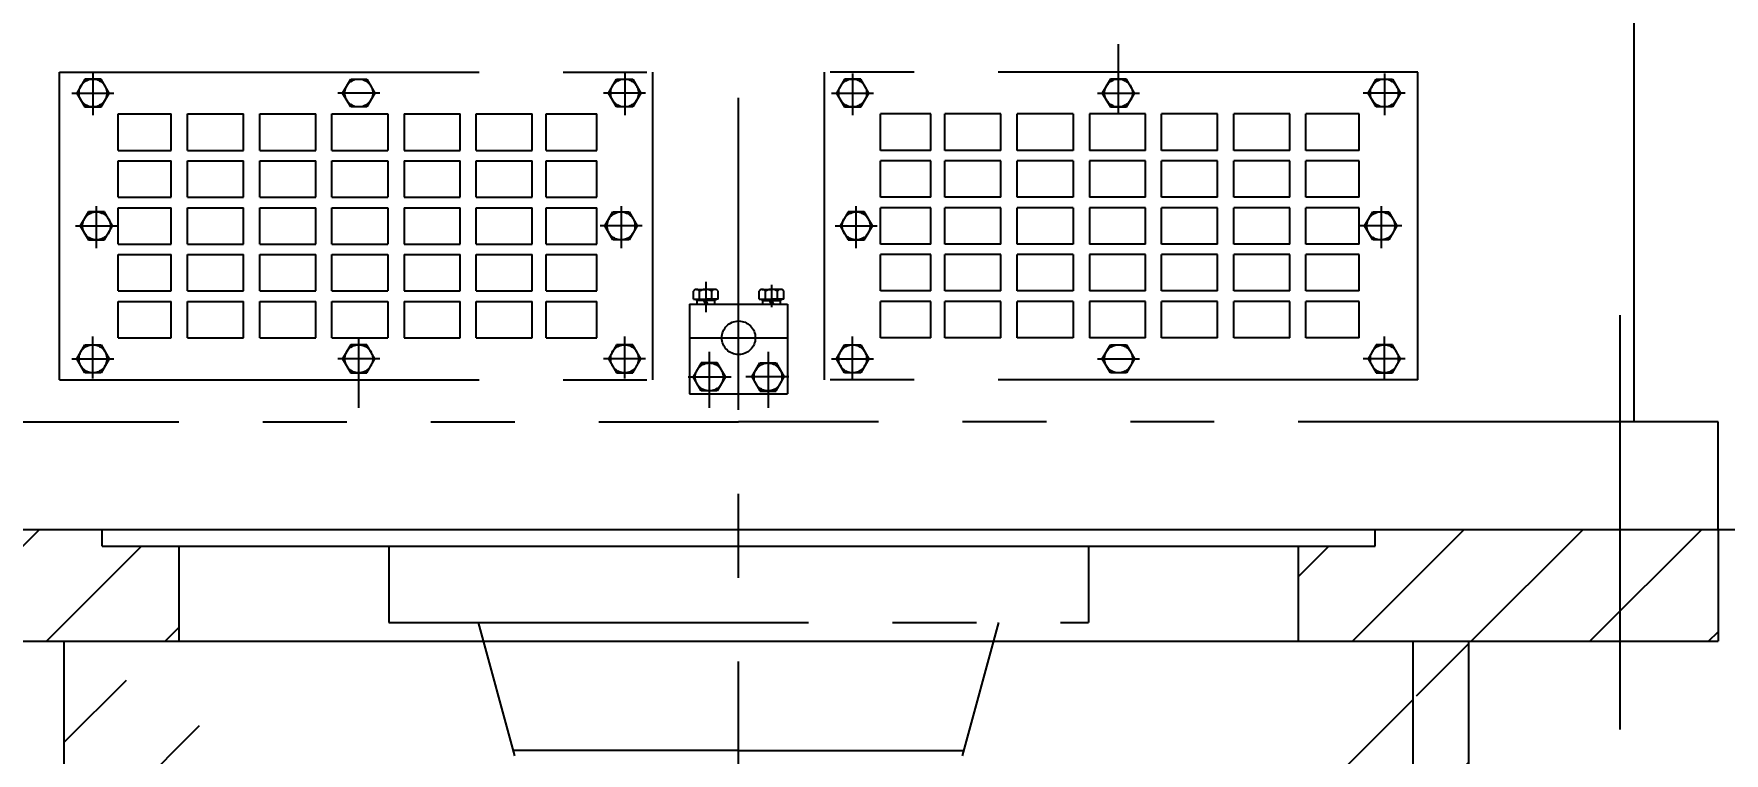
# Model space of a CAD drawing. Header units: millimetres. Extents: x -196 to 4844, y -195 to 3369.
# Drawn here: x 737 to 1341, y 1314 to 1571 of the extents above; entities that cross this region are included whole.
import ezdxf

# ---------------------------------------------------------------- set-up
doc = ezdxf.new("R2010")
doc.units = ezdxf.units.MM
doc.header["$LTSCALE"] = 120
doc.linetypes.add('G', pattern=[2, 1.25, -0.25, 0.25, -0.25])
doc.linetypes.add('K', pattern=[2.5, 1.25, -0.25, 0.25, -0.25, 0.25, -0.25])
for name, color, linetype in [('01', 7, 'Continuous'), ('02', 1, 'Continuous'), ('05', 4, 'G'), ('07', 6, 'K'), ('08', 1, 'Continuous')]:
    doc.layers.add(name, color=color, linetype=linetype)
doc.styles.get("Standard").update_dxf_attribs({"font": 'isocp', "width": 0.707, "bigfont": 'intecad.shx'})
doc.dimstyles.new('INTE', dxfattribs={"dimscale": 12, "dimtxt": 3.5, "dimasz": 3, "dimexe": 3, "dimexo": 0, "dimgap": 1, "dimtad": 1, "dimdec": 3, "dimdsep": 46, "dimtxsty": 'Standard', "dimcen": 0, "dimclrd": 1, "dimclre": 1, "dimclrt": 3, "dimadec": 0, "dimazin": 0, "dimtfac": 1, "dimtdec": 3, "dimtmove": 0, "dimatfit": 0, "dimfxl": 0, "dimarcsym": 0})

# ---------------------------------------------------------------- blocks, each defined once
blk = doc.blocks.new('*D91')
at = {"layer": '08', "color": 1, "lineweight": -2}
for p, q in [((1338.96, 1393.74), (1524.92, 1393.74)), ((1488.92, 1049.74), (1488.92, 1357.74)), ((1306.04, 1013.74), (1524.92, 1013.74))]:
    blk.add_line(p, q, dxfattribs=at)
at = {"layer": '08', "color": 1}
for points in [[(1482.92, 1357.74), (1494.92, 1357.74), (1488.92, 1393.74)], [(1482.92, 1049.74), (1494.92, 1049.74), (1488.92, 1013.74)]]:
    blk.add_solid(points, dxfattribs=at)
at = {"layer": 'Defpoints', "color": 0}
for p in [(1338.96, 1393.74), (1488.92, 1393.74), (1306.04, 1013.74)]:
    blk.add_point(p, dxfattribs=at)
at = {"layer": '08', "color": 3, "insert": (1455.92, 1203.74), "char_height": 42, "attachment_point": 5, "rotation": 90}
blk.add_mtext('380', dxfattribs=at)
blk = doc.blocks.new('*D93')
at = {"layer": '08', "color": 1, "lineweight": -2}
for p, q in [((1293.46, 2461.12), (1524.92, 2461.12)), ((1488.92, 1429.74), (1488.92, 2425.12)), ((1488.92, 1393.74), (1452.92, 1393.74))]:
    blk.add_line(p, q, dxfattribs=at)
at = {"layer": '08', "color": 1}
for points in [[(1482.92, 2425.12), (1494.92, 2425.12), (1488.92, 2461.12)], [(1482.92, 1429.74), (1494.92, 1429.74), (1488.92, 1393.74)]]:
    blk.add_solid(points, dxfattribs=at)
at = {"layer": 'Defpoints', "color": 0}
for p in [(1293.46, 2461.12), (1488.92, 2461.12), (1488.92, 1393.74)]:
    blk.add_point(p, dxfattribs=at)
at = {"layer": '08', "color": 3, "insert": (1453.2, 1927.43), "char_height": 42, "attachment_point": 5, "rotation": 90}
blk.add_mtext('约1067', dxfattribs=at)

msp = doc.modelspace()

# ---------------------------------------------------------------- hatches: boundary and pattern name
at = {"layer": '02'}
h = msp.add_hatch(dxfattribs=at)
h.set_pattern_fill('_USER', color=256, scale=30, angle=45, style=0, pattern_type=0)
h.set_pattern_definition([(45, (-1141.58, -62.75), (-21.2132, 21.2132), [])])
h.paths.add_polyline_path([(1188.9647, 1387.7393), (1216.4647, 1387.7393), (1216.4647, 1393.7393), (1338.9647, 1393.7393), (1338.9647, 1353.7393), (1188.9647, 1353.7393)])
h.paths.add_polyline_path([(1153.9647, 1053.7393), (1306.0433, 1053.7393), (1306.0433, 1013.7393), (1153.9647, 1013.7393)])
h.paths.add_polyline_path([(687.9647, 1053.7393), (823.9647, 1053.7393), (823.9647, 1013.7393), (687.9647, 1013.7393)])
h.paths.add_polyline_path([(636.4647, 1053.7393), (654.9647, 1053.7393), (654.9647, 1013.7393), (636.4647, 1013.7393)])
h.paths.add_polyline_path([(617.9647, 1393.7393), (617.9647, 1353.7393), (788.9647, 1353.7393), (788.9647, 1387.7393), (761.4647, 1387.7393), (761.4647, 1393.7393)])
edge = h.paths.add_edge_path()
edge.add_line((1229.9647, 1053.7393), (1229.9647, 1353.7393))
edge.add_line((1249.9647, 1053.7393), (1249.9647, 1353.7393))
edge.add_line((727.9647, 1053.7393), (727.9647, 1353.7393))
edge.add_line((747.9647, 1053.7393), (747.9647, 1353.7393))

# ---------------------------------------------------------------- linework, layer by layer
at = {"layer": '01', "color": 7, "linetype": 'Continuous'}
for p, q in [((617.9647, 1393.7393), (988.9647, 1393.7393)), ((761.4647, 1387.7393), (761.4647, 1393.7393)), ((988.9647, 1393.7393), (1338.9647, 1393.7393)), ((1216.4647, 1387.7393), (1216.4647, 1393.7393)), ((761.4647, 1387.7393), (1216.4647, 1387.7393)), ((788.9647, 1387.7393), (788.9647, 1353.7393)), ((1188.9647, 1387.7393), (1188.9647, 1353.7393)), ((747.9647, 1053.7393), (747.9647, 1353.7393)), ((1229.9647, 1053.7393), (1229.9647, 1353.7393)), ((1249.9647, 1053.7393), (1249.9647, 1353.7393))]:
    msp.add_line(p, q, dxfattribs=at)
at = {"layer": '01'}
for p in [(1338.9647, 1393.7393), (617.9647, 1353.7393)]:
    msp.add_line(p, (1338.9647, 1353.7393), dxfattribs=at)
at = {"layer": '05'}
msp.add_line((988.9647, 956.4731), (988.9647, 1548.0387), dxfattribs=at)
at = {"layer": '05', "color": 4, "linetype": 'G'}
msp.add_line((1303.9647, 1322.189), (1303.9647, 1470.3157), dxfattribs=at)
at = {"layer": '07', "color": 6, "linetype": 'K'}
for p, q in [((1308.9647, 1432.2393), (1308.9647, 2034.1199)), ((1124.713, 1542.2393), (1124.713, 1567.2393)), ((746.2165, 1447.2393), (746.2165, 1557.2393)), ((746.2165, 1557.2393), (958.3069, 1557.2393)), ((755.3309, 1554.7393), (752.4442, 1549.7393)), ((761.1044, 1554.7393), (755.3309, 1554.7393)), ((758.1261, 1556.7598), (758.1261, 1541.7598)), ((763.9912, 1549.7393), (761.1044, 1554.7393)), ((847.443, 1549.7393), (850.3297, 1554.7393)), ((850.3297, 1554.7393), (856.1032, 1554.7393)), ((856.1032, 1554.7393), (858.99, 1549.7393)), ((942.4418, 1549.7393), (945.3285, 1554.7393)), ((945.3285, 1554.7393), (951.102, 1554.7393)), ((948.3069, 1556.7598), (948.3069, 1541.7598)), ((951.102, 1554.7393), (953.9888, 1549.7393)), ((958.3069, 1447.2393), (958.3069, 1557.2393)), ((1231.713, 1557.2393), (1019.6226, 1557.2393)), ((1019.6226, 1447.2393), (1019.6226, 1557.2393)), ((1026.8274, 1554.7393), (1023.9407, 1549.7393)), ((1032.6009, 1554.7393), (1026.8274, 1554.7393)), ((1029.6226, 1556.7598), (1029.6226, 1541.7598)), ((1035.4877, 1549.7393), (1032.6009, 1554.7393)), ((1121.8262, 1554.7393), (1118.9395, 1549.7393)), ((1127.5997, 1554.7393), (1121.8262, 1554.7393)), ((1130.4865, 1549.7393), (1127.5997, 1554.7393)), ((1213.9383, 1549.7393), (1216.825, 1554.7393)), ((1216.825, 1554.7393), (1222.5985, 1554.7393)), ((1219.8034, 1556.7598), (1219.8034, 1541.7598)), ((1222.5985, 1554.7393), (1225.4853, 1549.7393)), ((1231.713, 1447.2393), (1231.713, 1557.2393)), ((750.7177, 1549.7393), (765.7177, 1549.7393)), ((752.4442, 1549.7393), (755.3309, 1544.7393)), ((761.1044, 1544.7393), (763.9912, 1549.7393)), ((860.7165, 1549.7393), (845.7165, 1549.7393)), ((850.3297, 1544.7393), (847.443, 1549.7393)), ((858.99, 1549.7393), (856.1032, 1544.7393)), ((955.7153, 1549.7393), (940.7153, 1549.7393)), ((945.3285, 1544.7393), (942.4418, 1549.7393)), ((953.9888, 1549.7393), (951.102, 1544.7393)), ((1022.2142, 1549.7393), (1037.2142, 1549.7393)), ((1023.9407, 1549.7393), (1026.8274, 1544.7393)), ((1032.6009, 1544.7393), (1035.4877, 1549.7393)), ((1117.213, 1549.7393), (1132.213, 1549.7393)), ((1118.9395, 1549.7393), (1121.8262, 1544.7393)), ((1127.5997, 1544.7393), (1130.4865, 1549.7393)), ((1227.2118, 1549.7393), (1212.2118, 1549.7393)), ((1216.825, 1544.7393), (1213.9383, 1549.7393)), ((1225.4853, 1549.7393), (1222.5985, 1544.7393)), ((755.3309, 1544.7393), (761.1044, 1544.7393)), ((767.2579, 1529.2393), (767.2579, 1542.2393)), ((767.2579, 1542.2393), (786.2165, 1542.2393)), ((786.2165, 1529.2393), (786.2165, 1542.2393)), ((792.0165, 1529.2393), (792.0165, 1542.2393)), ((792.0165, 1542.2393), (812.0165, 1542.2393)), ((812.0165, 1529.2393), (812.0165, 1542.2393)), ((817.8165, 1542.2393), (837.8165, 1542.2393)), ((817.8165, 1529.2393), (817.8165, 1542.2393)), ((837.8165, 1529.2393), (837.8165, 1542.2393)), ((843.6165, 1529.2393), (843.6165, 1542.2393)), ((843.6165, 1542.2393), (863.6165, 1542.2393)), ((856.1032, 1544.7393), (850.3297, 1544.7393)), ((863.6165, 1542.2393), (863.6165, 1529.2393)), ((869.4165, 1542.2393), (869.4165, 1529.2393)), ((869.4165, 1542.2393), (889.4165, 1542.2393)), ((889.4165, 1529.2393), (889.4165, 1542.2393)), ((895.2165, 1529.2393), (895.2165, 1542.2393)), ((895.2165, 1542.2393), (915.2165, 1542.2393)), ((915.2165, 1529.2393), (915.2165, 1542.2393)), ((920.2165, 1529.2393), (920.2165, 1542.2393)), ((920.2165, 1542.2393), (938.3069, 1542.2393)), ((938.3069, 1529.2393), (938.3069, 1542.2393)), ((951.102, 1544.7393), (945.3285, 1544.7393)), ((1026.8274, 1544.7393), (1032.6009, 1544.7393)), ((1057.713, 1542.2393), (1039.6226, 1542.2393)), ((1039.6226, 1529.2393), (1039.6226, 1542.2393)), ((1057.713, 1529.2393), (1057.713, 1542.2393)), ((1062.713, 1529.2393), (1062.713, 1542.2393)), ((1082.713, 1542.2393), (1062.713, 1542.2393)), ((1082.713, 1529.2393), (1082.713, 1542.2393)), ((1108.513, 1542.2393), (1088.513, 1542.2393)), ((1088.513, 1529.2393), (1088.513, 1542.2393)), ((1108.513, 1542.2393), (1108.513, 1529.2393)), ((1114.313, 1542.2393), (1114.313, 1529.2393)), ((1134.313, 1542.2393), (1114.313, 1542.2393)), ((1121.8262, 1544.7393), (1127.5997, 1544.7393)), ((1134.313, 1529.2393), (1134.313, 1542.2393)), ((1140.113, 1529.2393), (1140.113, 1542.2393)), ((1160.113, 1542.2393), (1140.113, 1542.2393)), ((1160.113, 1529.2393), (1160.113, 1542.2393)), ((1165.913, 1529.2393), (1165.913, 1542.2393)), ((1185.913, 1542.2393), (1165.913, 1542.2393)), ((1185.913, 1529.2393), (1185.913, 1542.2393)), ((1210.6715, 1542.2393), (1191.713, 1542.2393)), ((1191.713, 1529.2393), (1191.713, 1542.2393)), ((1210.6715, 1529.2393), (1210.6715, 1542.2393)), ((1222.5985, 1544.7393), (1216.825, 1544.7393)), ((767.2579, 1529.2393), (786.2165, 1529.2393)), ((792.0165, 1529.2393), (812.0165, 1529.2393)), ((817.8165, 1529.2393), (837.8165, 1529.2393)), ((843.6165, 1529.2393), (863.6165, 1529.2393)), ((869.4165, 1529.2393), (889.4165, 1529.2393)), ((895.2165, 1529.2393), (915.2165, 1529.2393)), ((920.2165, 1529.2393), (938.3069, 1529.2393)), ((1057.713, 1529.2393), (1039.6226, 1529.2393)), ((1082.713, 1529.2393), (1062.713, 1529.2393)), ((1108.513, 1529.2393), (1088.513, 1529.2393)), ((1134.313, 1529.2393), (1114.313, 1529.2393)), ((1160.113, 1529.2393), (1140.113, 1529.2393)), ((1185.913, 1529.2393), (1165.913, 1529.2393)), ((1210.6715, 1529.2393), (1191.713, 1529.2393)), ((767.2579, 1512.4893), (767.2579, 1525.4893)), ((767.2579, 1525.4893), (786.2165, 1525.4893)), ((786.2165, 1512.4893), (786.2165, 1525.4893)), ((792.0165, 1525.4893), (812.0165, 1525.4893)), ((792.0165, 1512.4893), (792.0165, 1525.4893)), ((812.0165, 1512.4893), (812.0165, 1525.4893)), ((817.8165, 1525.4893), (837.8165, 1525.4893)), ((817.8165, 1512.4893), (817.8165, 1525.4893)), ((837.8165, 1512.4893), (837.8165, 1525.4893)), ((843.6165, 1512.4893), (843.6165, 1525.4893)), ((843.6165, 1525.4893), (863.6165, 1525.4893)), ((863.6165, 1525.4893), (863.6165, 1512.4893)), ((869.4165, 1525.4893), (869.4165, 1512.4893)), ((869.4165, 1525.4893), (889.4165, 1525.4893)), ((889.4165, 1512.4893), (889.4165, 1525.4893)), ((895.2165, 1525.4893), (915.2165, 1525.4893)), ((895.2165, 1512.4893), (895.2165, 1525.4893)), ((915.2165, 1512.4893), (915.2165, 1525.4893)), ((920.2165, 1525.4893), (938.3069, 1525.4893)), ((920.2165, 1512.4893), (920.2165, 1525.4893)), ((938.3069, 1512.4893), (938.3069, 1525.4893)), ((1057.713, 1525.4893), (1039.6226, 1525.4893)), ((1039.6226, 1512.4893), (1039.6226, 1525.4893)), ((1057.713, 1512.4893), (1057.713, 1525.4893)), ((1062.713, 1512.4893), (1062.713, 1525.4893)), ((1082.713, 1525.4893), (1062.713, 1525.4893)), ((1082.713, 1512.4893), (1082.713, 1525.4893)), ((1108.513, 1525.4893), (1088.513, 1525.4893)), ((1088.513, 1512.4893), (1088.513, 1525.4893)), ((1108.513, 1525.4893), (1108.513, 1512.4893)), ((1114.313, 1525.4893), (1114.313, 1512.4893)), ((1134.313, 1525.4893), (1114.313, 1525.4893)), ((1134.313, 1512.4893), (1134.313, 1525.4893)), ((1160.113, 1525.4893), (1140.113, 1525.4893)), ((1140.113, 1512.4893), (1140.113, 1525.4893)), ((1160.113, 1512.4893), (1160.113, 1525.4893)), ((1165.913, 1512.4893), (1165.913, 1525.4893)), ((1185.913, 1525.4893), (1165.913, 1525.4893)), ((1185.913, 1512.4893), (1185.913, 1525.4893)), ((1210.6715, 1525.4893), (1191.713, 1525.4893)), ((1191.713, 1512.4893), (1191.713, 1525.4893)), ((1210.6715, 1512.4893), (1210.6715, 1525.4893)), ((767.2579, 1512.4893), (786.2165, 1512.4893)), ((792.0165, 1512.4893), (812.0165, 1512.4893)), ((817.8165, 1512.4893), (837.8165, 1512.4893)), ((843.6165, 1512.4893), (863.6165, 1512.4893)), ((869.4165, 1512.4893), (889.4165, 1512.4893)), ((895.2165, 1512.4893), (915.2165, 1512.4893)), ((920.2165, 1512.4893), (938.3069, 1512.4893)), ((1057.713, 1512.4893), (1039.6226, 1512.4893)), ((1082.713, 1512.4893), (1062.713, 1512.4893)), ((1108.513, 1512.4893), (1088.513, 1512.4893)), ((1134.313, 1512.4893), (1114.313, 1512.4893)), ((1160.113, 1512.4893), (1140.113, 1512.4893)), ((1185.913, 1512.4893), (1165.913, 1512.4893)), ((1210.6715, 1512.4893), (1191.713, 1512.4893)), ((756.6, 1507.2356), (753.7133, 1502.2356)), ((762.3735, 1507.2356), (756.6, 1507.2356)), ((759.3952, 1509.2561), (759.3952, 1494.2561)), ((765.2603, 1502.2356), (762.3735, 1507.2356)), ((767.2579, 1495.7393), (767.2579, 1508.7393)), ((767.2579, 1508.7393), (786.2165, 1508.7393)), ((786.2165, 1495.7393), (786.2165, 1508.7393)), ((792.0165, 1508.7393), (812.0165, 1508.7393)), ((792.0165, 1495.7393), (792.0165, 1508.7393)), ((812.0165, 1495.7393), (812.0165, 1508.7393)), ((817.8165, 1508.7393), (837.8165, 1508.7393)), ((817.8165, 1495.7393), (817.8165, 1508.7393)), ((837.8165, 1495.7393), (837.8165, 1508.7393)), ((843.6165, 1495.7393), (843.6165, 1508.7393)), ((843.6165, 1508.7393), (863.6165, 1508.7393)), ((863.6165, 1508.7393), (863.6165, 1495.7393)), ((869.4165, 1508.7393), (869.4165, 1495.7393)), ((869.4165, 1508.7393), (889.4165, 1508.7393)), ((889.4165, 1495.7393), (889.4165, 1508.7393)), ((895.2165, 1508.7393), (915.2165, 1508.7393)), ((895.2165, 1495.7393), (895.2165, 1508.7393)), ((915.2165, 1495.7393), (915.2165, 1508.7393)), ((920.2165, 1508.7393), (938.3069, 1508.7393)), ((920.2165, 1495.7393), (920.2165, 1508.7393)), ((938.3069, 1495.7393), (938.3069, 1508.7393)), ((941.1727, 1502.2356), (944.0594, 1507.2356)), ((944.0594, 1507.2356), (949.833, 1507.2356)), ((947.0378, 1509.2561), (947.0378, 1494.2561)), ((949.833, 1507.2356), (952.7197, 1502.2356)), ((1028.0965, 1507.2356), (1025.2098, 1502.2356)), ((1033.87, 1507.2356), (1028.0965, 1507.2356)), ((1030.8917, 1509.2561), (1030.8917, 1494.2561)), ((1036.7568, 1502.2356), (1033.87, 1507.2356)), ((1057.713, 1508.7393), (1039.6226, 1508.7393)), ((1039.6226, 1495.7393), (1039.6226, 1508.7393)), ((1057.713, 1495.7393), (1057.713, 1508.7393)), ((1062.713, 1495.7393), (1062.713, 1508.7393)), ((1082.713, 1508.7393), (1062.713, 1508.7393)), ((1082.713, 1495.7393), (1082.713, 1508.7393)), ((1108.513, 1508.7393), (1088.513, 1508.7393)), ((1088.513, 1495.7393), (1088.513, 1508.7393)), ((1108.513, 1508.7393), (1108.513, 1495.7393)), ((1134.313, 1508.7393), (1114.313, 1508.7393)), ((1114.313, 1508.7393), (1114.313, 1495.7393)), ((1134.313, 1495.7393), (1134.313, 1508.7393)), ((1160.113, 1508.7393), (1140.113, 1508.7393)), ((1140.113, 1495.7393), (1140.113, 1508.7393)), ((1160.113, 1495.7393), (1160.113, 1508.7393)), ((1185.913, 1508.7393), (1165.913, 1508.7393)), ((1165.913, 1495.7393), (1165.913, 1508.7393)), ((1185.913, 1495.7393), (1185.913, 1508.7393)), ((1210.6715, 1508.7393), (1191.713, 1508.7393)), ((1191.713, 1495.7393), (1191.713, 1508.7393)), ((1210.6715, 1495.7393), (1210.6715, 1508.7393)), ((1212.6692, 1502.2356), (1215.5559, 1507.2356)), ((1215.5559, 1507.2356), (1221.3294, 1507.2356)), ((1218.5343, 1509.2561), (1218.5343, 1494.2561)), ((1221.3294, 1507.2356), (1224.2162, 1502.2356)), ((751.9868, 1502.2356), (766.9868, 1502.2356)), ((753.7133, 1502.2356), (756.6, 1497.2356)), ((762.3735, 1497.2356), (765.2603, 1502.2356)), ((954.4462, 1502.2356), (939.4462, 1502.2356)), ((944.0594, 1497.2356), (941.1727, 1502.2356)), ((952.7197, 1502.2356), (949.833, 1497.2356)), ((1023.4833, 1502.2356), (1038.4833, 1502.2356)), ((1025.2098, 1502.2356), (1028.0965, 1497.2356)), ((1033.87, 1497.2356), (1036.7568, 1502.2356)), ((1225.9427, 1502.2356), (1210.9427, 1502.2356)), ((1215.5559, 1497.2356), (1212.6692, 1502.2356)), ((1224.2162, 1502.2356), (1221.3294, 1497.2356)), ((756.6, 1497.2356), (762.3735, 1497.2356)), ((767.2579, 1495.7393), (786.2165, 1495.7393)), ((792.0165, 1495.7393), (812.0165, 1495.7393)), ((817.8165, 1495.7393), (837.8165, 1495.7393)), ((843.6165, 1495.7393), (863.6165, 1495.7393)), ((869.4165, 1495.7393), (889.4165, 1495.7393)), ((895.2165, 1495.7393), (915.2165, 1495.7393)), ((920.2165, 1495.7393), (938.3069, 1495.7393)), ((949.833, 1497.2356), (944.0594, 1497.2356)), ((1028.0965, 1497.2356), (1033.87, 1497.2356)), ((1057.713, 1495.7393), (1039.6226, 1495.7393)), ((1082.713, 1495.7393), (1062.713, 1495.7393)), ((1108.513, 1495.7393), (1088.513, 1495.7393)), ((1134.313, 1495.7393), (1114.313, 1495.7393)), ((1160.113, 1495.7393), (1140.113, 1495.7393)), ((1185.913, 1495.7393), (1165.913, 1495.7393)), ((1210.6715, 1495.7393), (1191.713, 1495.7393)), ((1221.3294, 1497.2356), (1215.5559, 1497.2356)), ((767.2579, 1478.9893), (767.2579, 1491.9893)), ((767.2579, 1491.9893), (786.2165, 1491.9893)), ((786.2165, 1478.9893), (786.2165, 1491.9893)), ((792.0165, 1478.9893), (792.0165, 1491.9893)), ((792.0165, 1491.9893), (812.0165, 1491.9893)), ((812.0165, 1478.9893), (812.0165, 1491.9893)), ((817.8165, 1491.9893), (837.8165, 1491.9893)), ((817.8165, 1478.9893), (817.8165, 1491.9893)), ((837.8165, 1478.9893), (837.8165, 1491.9893)), ((843.6165, 1478.9893), (843.6165, 1491.9893)), ((843.6165, 1491.9893), (863.6165, 1491.9893)), ((863.6165, 1491.9893), (863.6165, 1478.9893)), ((869.4165, 1491.9893), (869.4165, 1478.9893)), ((869.4165, 1491.9893), (889.4165, 1491.9893)), ((889.4165, 1478.9893), (889.4165, 1491.9893)), ((895.2165, 1491.9893), (915.2165, 1491.9893)), ((895.2165, 1478.9893), (895.2165, 1491.9893)), ((915.2165, 1478.9893), (915.2165, 1491.9893)), ((920.2165, 1491.9893), (938.3069, 1491.9893)), ((920.2165, 1478.9893), (920.2165, 1491.9893)), ((938.3069, 1478.9893), (938.3069, 1491.9893)), ((1057.713, 1491.9893), (1039.6226, 1491.9893)), ((1039.6226, 1478.9893), (1039.6226, 1491.9893)), ((1057.713, 1478.9893), (1057.713, 1491.9893)), ((1062.713, 1478.9893), (1062.713, 1491.9893)), ((1082.713, 1491.9893), (1062.713, 1491.9893)), ((1082.713, 1478.9893), (1082.713, 1491.9893)), ((1108.513, 1491.9893), (1088.513, 1491.9893)), ((1088.513, 1478.9893), (1088.513, 1491.9893)), ((1108.513, 1491.9893), (1108.513, 1478.9893)), ((1114.313, 1491.9893), (1114.313, 1478.9893)), ((1134.313, 1491.9893), (1114.313, 1491.9893)), ((1134.313, 1478.9893), (1134.313, 1491.9893)), ((1160.113, 1491.9893), (1140.113, 1491.9893)), ((1140.113, 1478.9893), (1140.113, 1491.9893)), ((1160.113, 1478.9893), (1160.113, 1491.9893)), ((1185.913, 1491.9893), (1165.913, 1491.9893)), ((1165.913, 1478.9893), (1165.913, 1491.9893)), ((1185.913, 1478.9893), (1185.913, 1491.9893)), ((1210.6715, 1491.9893), (1191.713, 1491.9893)), ((1191.713, 1478.9893), (1191.713, 1491.9893)), ((1210.6715, 1478.9893), (1210.6715, 1491.9893)), ((977.2147, 1482.2601), (977.2147, 1471.3871)), ((1000.7147, 1481.1906), (1000.7147, 1473.1393)), ((767.2579, 1478.9893), (786.2165, 1478.9893)), ((767.2579, 1462.2393), (767.2579, 1475.2393)), ((767.2579, 1475.2393), (786.2165, 1475.2393)), ((786.2165, 1462.2393), (786.2165, 1475.2393)), ((792.0165, 1478.9893), (812.0165, 1478.9893)), ((792.0165, 1462.2393), (792.0165, 1475.2393)), ((792.0165, 1475.2393), (812.0165, 1475.2393)), ((812.0165, 1462.2393), (812.0165, 1475.2393)), ((817.8165, 1478.9893), (837.8165, 1478.9893)), ((817.8165, 1475.2393), (837.8165, 1475.2393)), ((817.8165, 1462.2393), (817.8165, 1475.2393)), ((837.8165, 1462.2393), (837.8165, 1475.2393)), ((843.6165, 1478.9893), (863.6165, 1478.9893)), ((843.6165, 1462.2393), (843.6165, 1475.2393)), ((843.6165, 1475.2393), (863.6165, 1475.2393)), ((863.6165, 1475.2393), (863.6165, 1462.2393)), ((869.4165, 1478.9893), (889.4165, 1478.9893)), ((869.4165, 1475.2393), (869.4165, 1462.2393)), ((869.4165, 1475.2393), (889.4165, 1475.2393)), ((889.4165, 1462.2393), (889.4165, 1475.2393)), ((895.2165, 1478.9893), (915.2165, 1478.9893)), ((895.2165, 1462.2393), (895.2165, 1475.2393)), ((895.2165, 1475.2393), (915.2165, 1475.2393)), ((915.2165, 1462.2393), (915.2165, 1475.2393)), ((920.2165, 1478.9893), (938.3069, 1478.9893)), ((920.2165, 1462.2393), (920.2165, 1475.2393)), ((920.2165, 1475.2393), (938.3069, 1475.2393)), ((938.3069, 1462.2393), (938.3069, 1475.2393)), ((971.4647, 1474.2393), (971.4647, 1442.2393)), ((971.4647, 1474.2393), (1006.4647, 1474.2393)), ((972.8197, 1476.0393), (972.8197, 1478.9192)), ((972.8197, 1476.0393), (977.2147, 1476.0393)), ((973.7647, 1476.0393), (973.7647, 1475.5393)), ((980.6647, 1475.5393), (973.7647, 1475.5393)), ((973.9185, 1479.5393), (977.2147, 1479.5393)), ((974.0147, 1475.5393), (974.0147, 1474.2393)), ((980.4147, 1475.5393), (974.0147, 1475.5393)), ((974.0147, 1474.2393), (980.4147, 1474.2393)), ((975.0172, 1476.0393), (975.0172, 1478.9192)), ((977.2147, 1474.2393), (976.5517, 1475.5393)), ((980.511, 1479.5393), (977.2147, 1479.5393)), ((981.6097, 1476.0393), (977.2147, 1476.0393)), ((977.2147, 1475.5393), (977.8777, 1474.2393)), ((979.4122, 1476.0393), (979.4122, 1478.9192)), ((980.4147, 1474.2393), (980.4147, 1475.5393)), ((980.6647, 1476.0393), (980.6647, 1475.5393)), ((981.6097, 1476.0393), (981.6097, 1478.9192)), ((996.3197, 1476.0393), (996.3197, 1478.9192)), ((996.3197, 1476.0393), (1000.7147, 1476.0393)), ((997.2647, 1476.0393), (997.2647, 1475.5393)), ((997.2647, 1475.5393), (1004.1647, 1475.5393)), ((997.4185, 1479.5393), (1000.7147, 1479.5393)), ((997.5147, 1475.5393), (997.5147, 1474.2393)), ((1003.9147, 1475.5393), (997.5147, 1475.5393)), ((997.5147, 1474.2393), (1003.9147, 1474.2393)), ((998.5172, 1476.0393), (998.5172, 1478.9192)), ((1000.7147, 1474.2393), (1000.0517, 1475.5393)), ((1004.011, 1479.5393), (1000.7147, 1479.5393)), ((1005.1097, 1476.0393), (1000.7147, 1476.0393)), ((1000.7147, 1475.5393), (1001.3777, 1474.2393)), ((1002.9122, 1476.0393), (1002.9122, 1478.9192)), ((1003.9147, 1474.2393), (1003.9147, 1475.5393)), ((1004.1647, 1476.0393), (1004.1647, 1475.5393)), ((1005.1097, 1476.0393), (1005.1097, 1478.9192)), ((1006.4647, 1474.2393), (1006.4647, 1442.2393)), ((1057.713, 1478.9893), (1039.6226, 1478.9893)), ((1057.713, 1475.2393), (1039.6226, 1475.2393)), ((1039.6226, 1462.2393), (1039.6226, 1475.2393)), ((1057.713, 1462.2393), (1057.713, 1475.2393)), ((1082.713, 1478.9893), (1062.713, 1478.9893)), ((1062.713, 1462.2393), (1062.713, 1475.2393)), ((1082.713, 1475.2393), (1062.713, 1475.2393)), ((1082.713, 1462.2393), (1082.713, 1475.2393)), ((1108.513, 1478.9893), (1088.513, 1478.9893)), ((1108.513, 1475.2393), (1088.513, 1475.2393)), ((1088.513, 1462.2393), (1088.513, 1475.2393)), ((1108.513, 1475.2393), (1108.513, 1462.2393)), ((1134.313, 1478.9893), (1114.313, 1478.9893)), ((1114.313, 1475.2393), (1114.313, 1462.2393)), ((1134.313, 1475.2393), (1114.313, 1475.2393)), ((1134.313, 1462.2393), (1134.313, 1475.2393)), ((1160.113, 1478.9893), (1140.113, 1478.9893)), ((1140.113, 1462.2393), (1140.113, 1475.2393)), ((1160.113, 1475.2393), (1140.113, 1475.2393)), ((1160.113, 1462.2393), (1160.113, 1475.2393)), ((1185.913, 1478.9893), (1165.913, 1478.9893)), ((1165.913, 1462.2393), (1165.913, 1475.2393)), ((1185.913, 1475.2393), (1165.913, 1475.2393)), ((1185.913, 1462.2393), (1185.913, 1475.2393)), ((1210.6715, 1478.9893), (1191.713, 1478.9893)), ((1210.6715, 1475.2393), (1191.713, 1475.2393)), ((1191.713, 1462.2393), (1191.713, 1475.2393)), ((1210.6715, 1462.2393), (1210.6715, 1475.2393)), ((758.1261, 1447.7113), (758.1261, 1462.7113)), ((767.2579, 1462.2393), (786.2165, 1462.2393)), ((792.0165, 1462.2393), (812.0165, 1462.2393)), ((817.8165, 1462.2393), (837.8165, 1462.2393)), ((843.6165, 1462.2393), (863.6165, 1462.2393)), ((853.2165, 1437.2393), (853.2165, 1462.2393)), ((869.4165, 1462.2393), (889.4165, 1462.2393)), ((895.2165, 1462.2393), (915.2165, 1462.2393)), ((920.2165, 1462.2393), (938.3069, 1462.2393)), ((948.3069, 1447.7113), (948.3069, 1462.7113)), ((971.4647, 1462.2393), (982.9647, 1462.2393)), ((981.2791, 1462.2393), (996.4711, 1462.2393)), ((994.9647, 1462.2393), (1006.4647, 1462.2393)), ((1029.6226, 1447.7113), (1029.6226, 1462.7113)), ((1057.713, 1462.2393), (1039.6226, 1462.2393)), ((1082.713, 1462.2393), (1062.713, 1462.2393)), ((1108.513, 1462.2393), (1088.513, 1462.2393)), ((1134.313, 1462.2393), (1114.313, 1462.2393)), ((1160.113, 1462.2393), (1140.113, 1462.2393)), ((1185.913, 1462.2393), (1165.913, 1462.2393)), ((1210.6715, 1462.2393), (1191.713, 1462.2393)), ((1219.8034, 1447.7113), (1219.8034, 1462.7113)), ((752.4442, 1454.7318), (755.3309, 1459.7318)), ((755.3309, 1459.7318), (761.1044, 1459.7318)), ((761.1044, 1459.7318), (763.9912, 1454.7318)), ((850.3297, 1459.7318), (847.443, 1454.7318)), ((856.1032, 1459.7318), (850.3297, 1459.7318)), ((858.99, 1454.7318), (856.1032, 1459.7318)), ((945.3285, 1459.7318), (942.4418, 1454.7318)), ((951.102, 1459.7318), (945.3285, 1459.7318)), ((953.9888, 1454.7318), (951.102, 1459.7318)), ((978.4647, 1457.2393), (978.4647, 1437.2393)), ((999.4647, 1457.2393), (999.4647, 1437.2393)), ((1023.9407, 1454.7318), (1026.8274, 1459.7318)), ((1026.8274, 1459.7318), (1032.6009, 1459.7318)), ((1032.6009, 1459.7318), (1035.4877, 1454.7318)), ((1118.9395, 1454.7318), (1121.8262, 1459.7318)), ((1121.8262, 1459.7318), (1127.5997, 1459.7318)), ((1127.5997, 1459.7318), (1130.4865, 1454.7318)), ((1216.825, 1459.7318), (1213.9383, 1454.7318)), ((1222.5985, 1459.7318), (1216.825, 1459.7318)), ((1225.4853, 1454.7318), (1222.5985, 1459.7318)), ((750.7177, 1454.7318), (765.7177, 1454.7318)), ((755.3309, 1449.7318), (752.4442, 1454.7318)), ((763.9912, 1454.7318), (761.1044, 1449.7318)), ((860.7165, 1454.7318), (845.7165, 1454.7318)), ((847.443, 1454.7318), (850.3297, 1449.7318)), ((856.1032, 1449.7318), (858.99, 1454.7318)), ((955.7153, 1454.7318), (940.7153, 1454.7318)), ((942.4418, 1454.7318), (945.3285, 1449.7318)), ((951.102, 1449.7318), (953.9888, 1454.7318)), ((975.578, 1453.2393), (972.6912, 1448.2393)), ((981.3515, 1453.2393), (975.578, 1453.2393)), ((984.2382, 1448.2393), (981.3515, 1453.2393)), ((993.6912, 1448.2393), (996.578, 1453.2393)), ((996.578, 1453.2393), (1002.3515, 1453.2393)), ((1002.3515, 1453.2393), (1005.2382, 1448.2393)), ((1022.2142, 1454.7318), (1037.2142, 1454.7318)), ((1026.8274, 1449.7318), (1023.9407, 1454.7318)), ((1035.4877, 1454.7318), (1032.6009, 1449.7318)), ((1117.213, 1454.7318), (1132.213, 1454.7318)), ((1121.8262, 1449.7318), (1118.9395, 1454.7318)), ((1130.4865, 1454.7318), (1127.5997, 1449.7318)), ((1227.2118, 1454.7318), (1212.2118, 1454.7318)), ((1213.9383, 1454.7318), (1216.825, 1449.7318)), ((1222.5985, 1449.7318), (1225.4853, 1454.7318)), ((746.2165, 1447.2393), (958.3069, 1447.2393)), ((761.1044, 1449.7318), (755.3309, 1449.7318)), ((850.3297, 1449.7318), (856.1032, 1449.7318)), ((945.3285, 1449.7318), (951.102, 1449.7318)), ((970.9647, 1448.2393), (986.3532, 1448.2393)), ((975.578, 1443.2393), (972.6912, 1448.2393)), ((984.2382, 1448.2393), (981.3515, 1443.2393)), ((1006.9647, 1448.2393), (991.5763, 1448.2393)), ((993.6912, 1448.2393), (996.578, 1443.2393)), ((1002.3515, 1443.2393), (1005.2382, 1448.2393)), ((1231.713, 1447.2393), (1019.6226, 1447.2393)), ((1032.6009, 1449.7318), (1026.8274, 1449.7318)), ((1127.5997, 1449.7318), (1121.8262, 1449.7318)), ((1216.825, 1449.7318), (1222.5985, 1449.7318)), ((971.4647, 1442.2393), (1006.4647, 1442.2393)), ((981.3515, 1443.2393), (975.578, 1443.2393)), ((975.578, 1442.2393), (981.3515, 1442.2393)), ((996.578, 1443.2393), (1002.3515, 1443.2393)), ((1002.3515, 1442.2393), (996.578, 1442.2393)), ((638.9647, 1432.2393), (988.9647, 1432.2393)), ((1338.9647, 1432.2393), (988.9647, 1432.2393)), ((1338.9647, 1393.7393), (1338.9647, 1432.2393)), ((863.9647, 1387.7393), (863.9647, 1360.4985)), ((1113.9647, 1387.7393), (1113.9647, 1360.4985)), ((863.9647, 1360.4985), (1113.9647, 1360.4985)), ((908.9647, 1312.7393), (895.9647, 1360.4985)), ((1068.9647, 1312.7393), (1081.9647, 1360.4985)), ((988.9647, 1314.7393), (908.4203, 1314.7393)), ((988.9647, 1314.7393), (1069.5091, 1314.7393))]:
    msp.add_line(p, q, dxfattribs=at)
for centre, radius in [((758.2177, 1549.7393), 5), ((853.2165, 1549.7393), 5), ((948.2153, 1549.7393), 5), ((1029.7142, 1549.7393), 5), ((1124.713, 1549.7393), 5), ((1219.7118, 1549.7393), 5), ((759.4868, 1502.2356), 5), ((946.9462, 1502.2356), 5), ((1030.9833, 1502.2356), 5), ((1218.4427, 1502.2356), 5), ((988.9647, 1462.2393), 6), ((758.2177, 1454.7318), 5), ((853.2165, 1454.7318), 5), ((948.2153, 1454.7318), 5), ((1029.7142, 1454.7318), 5), ((1124.713, 1454.7318), 5), ((1219.7118, 1454.7318), 5), ((978.4647, 1448.2393), 5), ((999.4647, 1448.2393), 5)]:
    msp.add_circle(centre, radius, dxfattribs=at)
for centre, radius, start, end in [((973.9185, 1478.2558), 1.2835, 31.1244856, 148.8755146), ((977.2147, 1475.3353), 4.204, 58.4850738, 121.5149264), ((980.511, 1478.2558), 1.2835, 31.1244856, 148.8755146), ((997.4185, 1478.2558), 1.2835, 31.1244854, 148.8755144), ((1000.7147, 1475.3353), 4.204, 58.4850736, 121.5149262), ((1004.011, 1478.2558), 1.2835, 31.1244854, 148.8755144)]:
    msp.add_arc(centre, radius, start, end, dxfattribs=at)
for p in [(977.2147, 1475.5393), (1000.7147, 1475.5393), (1000.7147, 1474.2393), (978.4647, 1448.2393), (978.4647, 1448.2393), (999.4647, 1448.2393), (999.4647, 1448.2393)]:
    msp.add_point(p, dxfattribs=at)

# ---------------------------------------------------------------- dimensions: what is measured, and where the dimension line sits
at = {"layer": '08'}
dim = msp.add_linear_dim(base=(1488.9189, 2461.1227), p1=(1488.9189, 1393.7393), p2=(1293.4647, 2461.1227), angle=90, text='\\M+5D4BC1067', dimstyle='INTE', dxfattribs=at)
dim.commit()
dim.dimension.update_dxf_attribs({"geometry": '*D93', "text_midpoint": (1453.1966, 1927.431)})
dim = msp.add_linear_dim(base=(1488.9189, 1393.7393), p1=(1306.0433, 1013.7393), p2=(1338.9647, 1393.7393), angle=90, dimstyle='INTE', dxfattribs=at)
dim.commit()
dim.dimension.update_dxf_attribs({"geometry": '*D91', "text_midpoint": (1455.9189, 1203.7393)})

doc.saveas('drawing.dxf')
